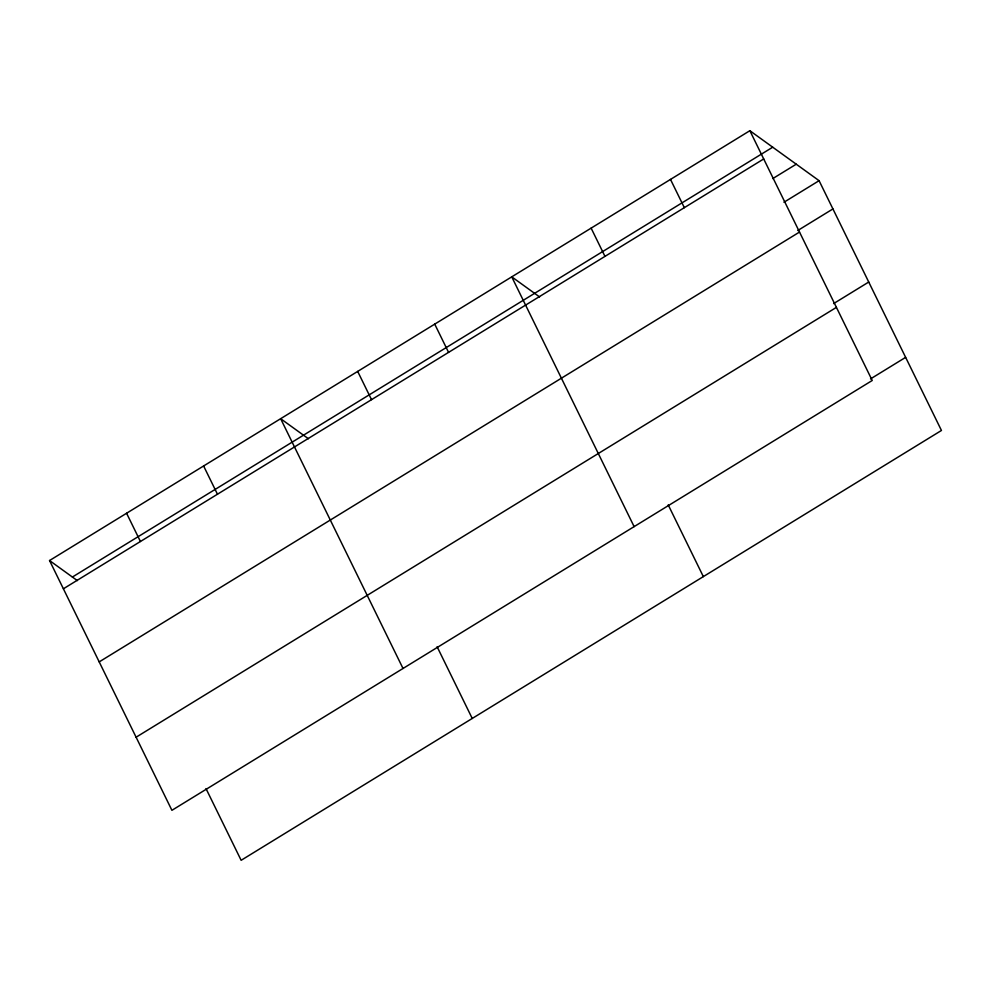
<?xml version="1.0" encoding="UTF-8"?>
<svg xmlns="http://www.w3.org/2000/svg" width="991" height="991" viewBox="0 0 991 991"><rect width="100%" height="100%" fill="white"/><g stroke="black" fill="none" stroke-linecap="round" stroke-linejoin="round"><path stroke-width="1.49" d="M749.865 130.701L872.229 380.482L171.914 810.316L49.55 560.534L749.865 130.701L819.086 180.684L941.45 430.466L241.135 860.299L205.992 788.576M72.393 577.035L772.707 147.201M63.387 588.79L763.702 158.956M772.819 178.566L796.244 164.196M783.955 202.251L819.086 180.684M797.792 230.494L832.923 208.94M99.199 661.889L799.514 232.055M833.604 303.605L868.735 282.039M136.101 737.205L836.416 307.371M870.507 378.921L905.638 357.355M539.562 296.916L511.752 276.848L634.116 526.617M308.449 438.765L280.651 418.697L403.015 668.467M49.55 560.534L77.348 580.615M670.498 179.421L684.335 207.664M591.131 228.141L604.968 256.384M668.207 504.877L703.337 576.601M434.727 324.131L448.564 352.375M357.689 371.414L371.526 399.658M437.105 646.727L472.236 718.45M203.613 465.981L217.463 494.224M126.588 513.264L140.425 541.507"/></g></svg>
